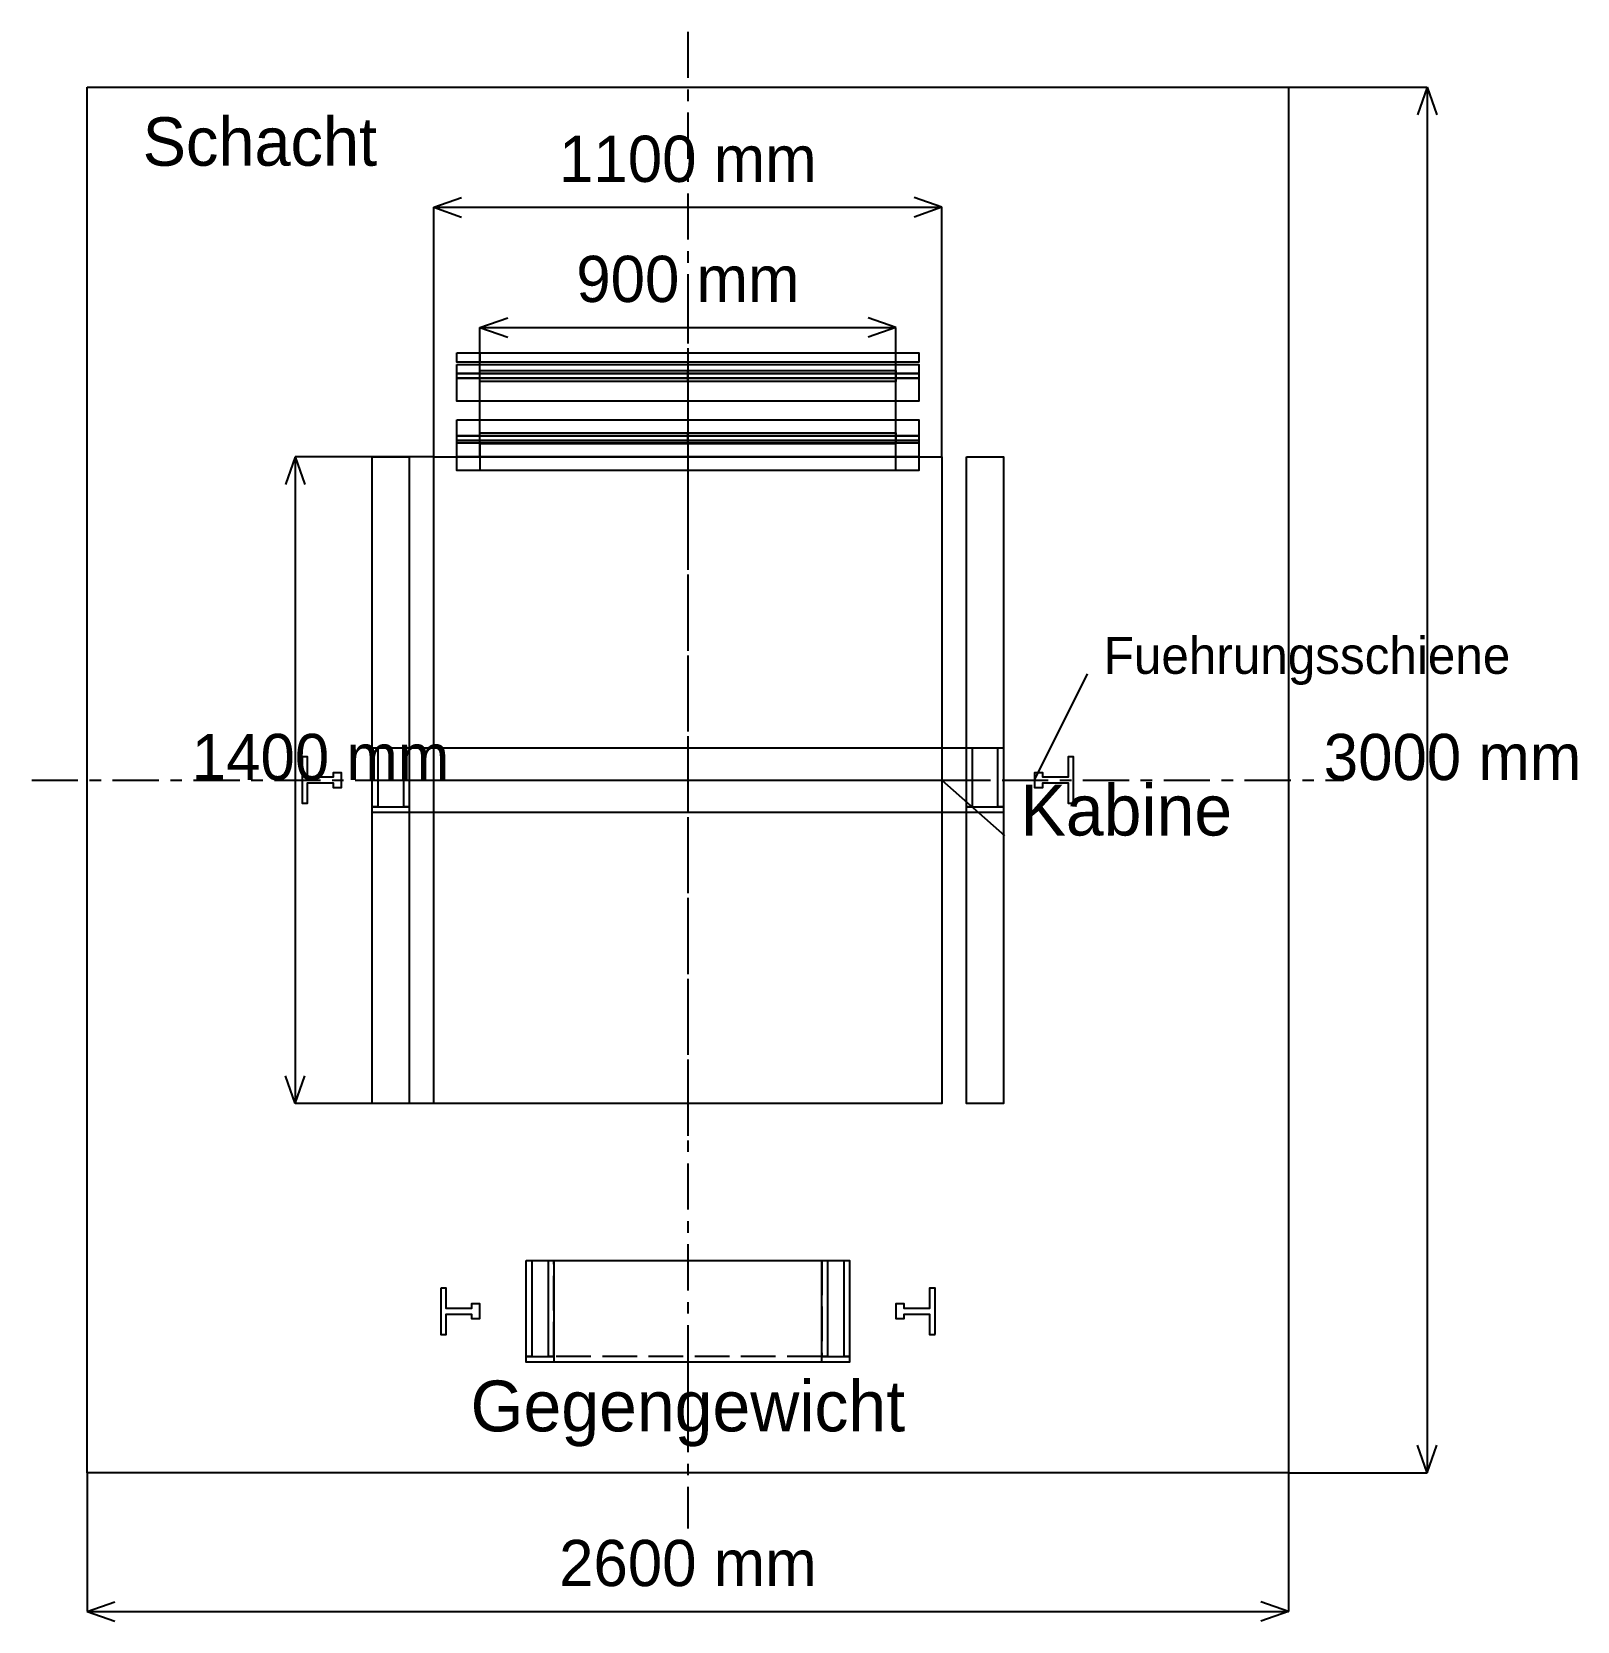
# Model space of a CAD drawing. Extents: x -1420 to 1925, y -1821 to 1620.
import ezdxf
from ezdxf.enums import TextEntityAlignment as Align

# ---------------------------------------------------------------- set-up
doc = ezdxf.new("R2010")
doc.units = 0
doc.linetypes.add('CENTER', pattern=[175, 100, -25, 25, -25])
doc.linetypes.add('HIDDEN', pattern=[100, 75, -25])
for name, color, linetype in [('ANNOTATIONS', 7, 'CONTINUOUS'), ('CABIN', 1, 'CONTINUOUS'), ('CAR_FRAME', 3, 'CONTINUOUS'), ('CENTERLINES', 8, 'CENTER'), ('COUNTERWEIGHT', 6, 'CONTINUOUS'), ('DIMENSIONS', 7, 'CONTINUOUS'), ('DOORS', 2, 'CONTINUOUS'), ('GUIDE_RAILS', 4, 'CONTINUOUS'), ('SHAFT', 7, 'CONTINUOUS')]:
    doc.layers.add(name, color=color, linetype=linetype)

msp = doc.modelspace()

# ---------------------------------------------------------------- linework, layer by layer
at = {"layer": 'ANNOTATIONS', "linetype": 'CONTINUOUS'}
for p, q in [((750, 0), (865, 230)), ((550, 0), (685, -120)), ((0, -1260), (0, -1410))]:
    msp.add_line(p, q, dxfattribs=at)
at = {"layer": 'CABIN', "linetype": 'CONTINUOUS'}
msp.add_lwpolyline([(-550, 700), (550, 700), (550, -700), (-550, -700)], close=True, dxfattribs=at)
at = {"layer": 'CAR_FRAME', "linetype": 'CONTINUOUS'}
for points in [[(-683, 700), (-603, 700), (-603, -700), (-683, -700)], [(603, 700), (683, 700), (683, -700), (603, -700)], [(-683, 70), (-671, 70), (-671, -58), (-683, -58)], [(-683, 70), (683, 70), (683, -70), (-683, -70)], [(-683, 70), (683, 70), (683, -70), (-683, -70)], [(-615, 70), (-603, 70), (-603, -58), (-615, -58)], [(603, 70), (615, 70), (615, -58), (603, -58)], [(671, 70), (683, 70), (683, -58), (671, -58)], [(-683, -58), (-603, -58), (-603, -70), (-683, -70)], [(603, -58), (683, -58), (683, -70), (603, -70)]]:
    msp.add_lwpolyline(points, close=True, dxfattribs=at)
at = {"layer": 'CENTERLINES', "linetype": 'CENTER'}
for p, q in [((0, 1620), (0, -1620)), ((0, 1060), (0, 540)), ((0, 780), (0, -780)), ((-1420, 0), (1420, 0)), ((-630, 0), (630, 0))]:
    msp.add_line(p, q, dxfattribs=at)
at = {"layer": 'COUNTERWEIGHT', "linetype": 'CONTINUOUS'}
for points in [[(-350, -1040), (350, -1040), (350, -1260), (-350, -1260)], [(-350, -1040), (-338, -1040), (-338, -1248), (-350, -1248)], [(-350, -1040), (350, -1040), (350, -1260), (-350, -1260)], [(-350, -1040), (350, -1040), (350, -1260), (-350, -1260)], [(-302, -1040), (-290, -1040), (-290, -1248), (-302, -1248)], [(290, -1040), (302, -1040), (302, -1248), (290, -1248)], [(338, -1040), (350, -1040), (350, -1248), (338, -1248)], [(-350, -1248), (-290, -1248), (-290, -1260), (-350, -1260)], [(290, -1248), (350, -1248), (350, -1260), (290, -1260)]]:
    msp.add_lwpolyline(points, close=True, dxfattribs=at)
at = {"layer": 'COUNTERWEIGHT', "linetype": 'HIDDEN'}
msp.add_lwpolyline([(-290, -1040), (290, -1040), (290, -1248), (-290, -1248)], close=True, dxfattribs=at)
at = {"layer": 'DIMENSIONS', "linetype": 'CONTINUOUS'}
for p, q in [((1300, 1500), (1600, 1500)), ((1600, 1500), (1579, 1440)), ((1600, 1500), (1600, -1500)), ((1600, 1500), (1621, 1440)), ((-550, 1240), (-490, 1261)), ((-550, 700), (-550, 1240)), ((-550, 1240), (550, 1240)), ((-550, 1240), (-490, 1219)), ((550, 1240), (490, 1261)), ((550, 1240), (490, 1219)), ((550, 700), (550, 1240)), ((-450, 980), (-390, 1001)), ((450, 980), (390, 1001)), ((-450, 700), (-450, 980)), ((-450, 980), (450, 980)), ((-450, 980), (-390, 959)), ((450, 980), (390, 959)), ((450, 700), (450, 980)), ((-850, 700), (-871, 640)), ((-550, 700), (-850, 700)), ((-850, 700), (-850, -700)), ((-850, 700), (-829, 640)), ((-850, -700), (-871, -640)), ((-850, -700), (-829, -640)), ((-550, -700), (-850, -700)), ((1600, -1500), (1579, -1440)), ((1600, -1500), (1621, -1440)), ((-1300, -1500), (-1300, -1800)), ((1300, -1500), (1300, -1800)), ((1300, -1500), (1600, -1500)), ((-1300, -1800), (-1240, -1779)), ((1300, -1800), (1240, -1779)), ((-1300, -1800), (1300, -1800)), ((-1300, -1800), (-1240, -1821)), ((1300, -1800), (1240, -1821))]:
    msp.add_line(p, q, dxfattribs=at)
at = {"layer": 'DOORS', "linetype": 'CONTINUOUS'}
msp.add_line((-450, 700), (450, 700), dxfattribs=at)
for points in [[(-500, 925), (-450, 925), (-450, 905), (-500, 905)], [(-500, 925), (500, 925), (500, 905), (-500, 905)], [(-500, 900), (500, 900), (500, 880), (-500, 880)], [(450, 925), (500, 925), (500, 905), (450, 905)], [(-500, 880), (500, 880), (500, 870), (-500, 870)], [(-500, 870), (500, 870), (500, 820), (-500, 820)], [(-450, 887), (0, 887), (0, 863), (-450, 863)], [(0, 887), (450, 887), (450, 863), (0, 863)], [(-500, 780), (500, 780), (500, 745), (-500, 745)], [(-500, 745), (500, 745), (500, 735), (-500, 735)], [(-500, 735), (500, 735), (500, 700), (-500, 700)], [(-500, 730), (-450, 730), (-450, 670), (-500, 670)], [(-500, 730), (500, 730), (500, 670), (-500, 670)], [(-450, 752), (0, 752), (0, 728), (-450, 728)], [(0, 752), (450, 752), (450, 728), (0, 728)], [(450, 730), (500, 730), (500, 670), (450, 670)]]:
    msp.add_lwpolyline(points, close=True, dxfattribs=at)
at = {"layer": 'GUIDE_RAILS', "linetype": 'CONTINUOUS'}
for points in [[(-835, 50), (-835, -50), (-823, -50), (-823, -6), (-768, -6), (-768, -16), (-750, -16), (-750, 16), (-768, 16), (-768, 6), (-823, 6), (-823, 50)], [(835, -50), (835, 50), (823, 50), (823, 6), (768, 6), (768, 16), (750, 16), (750, -16), (768, -16), (768, -6), (823, -6), (823, -50)], [(-535, -1100), (-535, -1200), (-523, -1200), (-523, -1156), (-468, -1156), (-468, -1166), (-450, -1166), (-450, -1134), (-468, -1134), (-468, -1144), (-523, -1144), (-523, -1100)], [(535, -1200), (535, -1100), (523, -1100), (523, -1144), (468, -1144), (468, -1134), (450, -1134), (450, -1166), (468, -1166), (468, -1156), (523, -1156), (523, -1200)]]:
    msp.add_lwpolyline(points, close=True, dxfattribs=at)
at = {"layer": 'SHAFT', "linetype": 'CONTINUOUS'}
msp.add_lwpolyline([(-1300, 1500), (1300, 1500), (1300, -1500), (-1300, -1500)], close=True, dxfattribs=at)

# ---------------------------------------------------------------- texts
at = {"layer": 'ANNOTATIONS', "linetype": 'CONTINUOUS'}
for s, height, p in [('Schacht', 105, (-1180, 1330)), ('Fuehrungsschiene', 80, (900, 230)), ('Kabine', 110, (720, -120))]:
    msp.add_text(s, height=height, dxfattribs=at).set_placement(p)
msp.add_text('Gegengewicht', height=110, dxfattribs=at).set_placement((0, -1410), align=Align.CENTER)
at = {"layer": 'DIMENSIONS', "linetype": 'CONTINUOUS'}
for s, p in [('1100 mm', (0, 1295)), ('900 mm', (0, 1035)), ('1400 mm', (-795, 0)), ('3000 mm', (1655, 0)), ('2600 mm', (0, -1745))]:
    msp.add_text(s, height=100, dxfattribs=at).set_placement(p, align=Align.CENTER)

doc.saveas('drawing.dxf')
